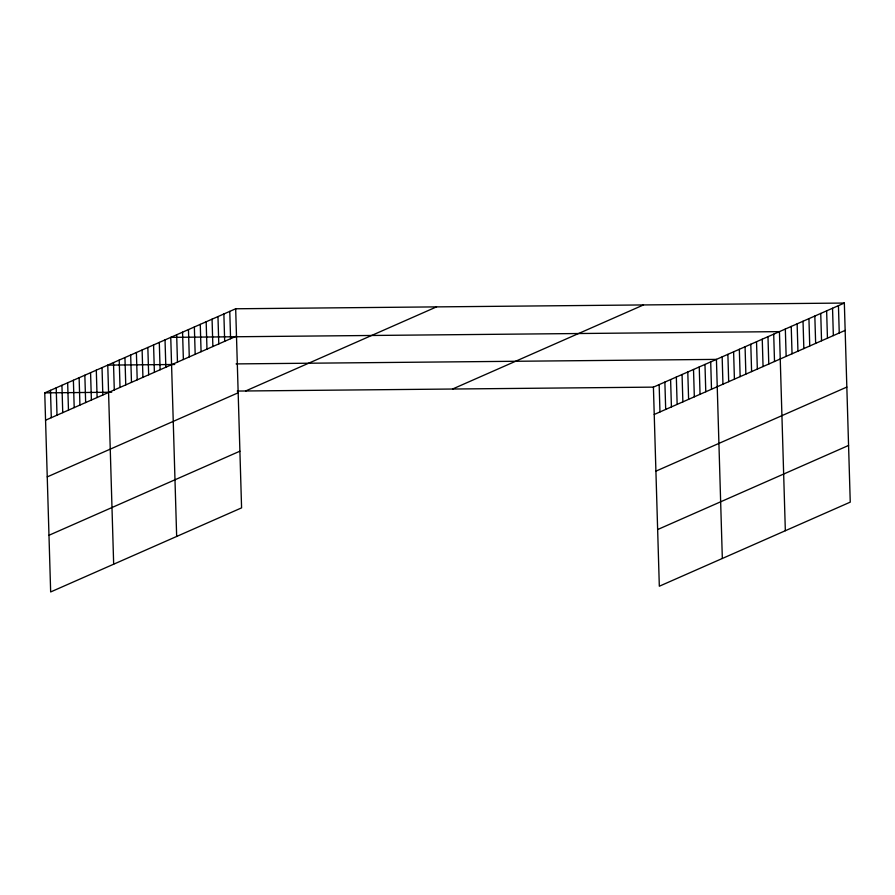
<?xml version="1.0" encoding="UTF-8"?>
<svg xmlns="http://www.w3.org/2000/svg" width="895" height="895" viewBox="0 0 895 895"><rect width="100%" height="100%" fill="white"/><g stroke="black" fill="none" stroke-linecap="round" stroke-linejoin="round"><path stroke-width="1.34" d="M235.676 308.775L241.583 507.868L50.657 591.953L44.75 392.871L235.676 308.775L844.343 303.047L850.25 502.129L659.324 586.225L653.417 387.132L844.343 303.047M45.567 420.214L236.481 336.117M47.245 476.89L238.171 392.793M245.61 390.981L436.536 306.884M48.979 535.277L239.894 451.192M452.557 389.023L643.483 304.938M654.234 414.474L845.149 330.389M655.912 471.15L846.838 387.065M657.646 529.549L848.572 445.453M174.704 364.489L107.758 365.115L113.665 564.208M236.079 363.907L716.425 359.387L722.332 558.469M44.75 392.871L111.707 392.234M237.242 391.059L653.417 387.132M838.436 305.642L839.253 332.985M832.54 308.238L833.346 335.591M826.633 310.845L827.45 338.187M820.737 313.44L821.543 340.782M814.83 316.036L815.647 343.389M808.935 318.642L809.74 345.985M803.028 321.238L803.844 348.58M797.132 323.833L797.948 351.187M791.225 326.44L792.041 353.782M785.329 329.036L786.146 356.378M785.34 530.724L779.433 331.631L170.755 337.37L176.662 536.452M773.705 334.159L774.511 361.502M767.977 336.677L768.783 364.03M762.249 339.205L763.055 366.547M756.521 341.722L757.327 369.076M750.793 344.251L751.599 371.593M745.065 346.768L745.871 374.11M739.337 349.296L740.143 376.638M733.609 351.813L734.415 379.156M727.881 354.342L728.687 381.684M722.153 356.859L722.959 384.201M710.697 361.904L711.503 389.247M704.969 364.433L705.775 391.775M699.241 366.95L700.047 394.292M693.513 369.478L694.33 396.821M687.785 371.996L688.602 399.338M682.057 374.524L682.874 401.866M676.329 377.041L677.146 404.383M670.601 379.569L671.418 406.912M664.873 382.087L665.69 409.429M659.145 384.615L659.962 411.957M229.769 311.37L230.586 338.713M223.873 313.977L224.679 341.319M217.966 316.573L218.783 343.915M212.07 319.168L212.876 346.51M206.163 321.775L206.98 349.117M200.267 324.37L201.073 351.713M194.36 326.966L195.177 354.308M188.465 329.573L189.27 356.915M182.558 332.168L183.374 359.51M176.662 334.764L177.467 362.106M165.027 339.887L165.844 367.23M159.299 342.416L160.115 369.758M153.571 344.933L154.387 372.275M147.843 347.461L148.659 374.804M142.115 349.979L142.931 377.321M136.398 352.507L137.203 379.849M130.67 355.024L131.475 382.366M124.942 357.553L125.748 384.895M119.214 360.07L120.019 387.412M113.486 362.598L114.291 389.94M102.03 367.644L102.835 394.986M96.302 370.161L97.107 397.503M90.574 372.689L91.38 400.031M84.846 375.206L85.651 402.549M79.118 377.735L79.923 405.077M73.39 380.252L74.195 407.594M67.662 382.78L68.468 410.123M61.934 385.297L62.739 412.64M56.206 387.826L57.011 415.168M50.478 390.343L51.295 417.685"/></g></svg>
